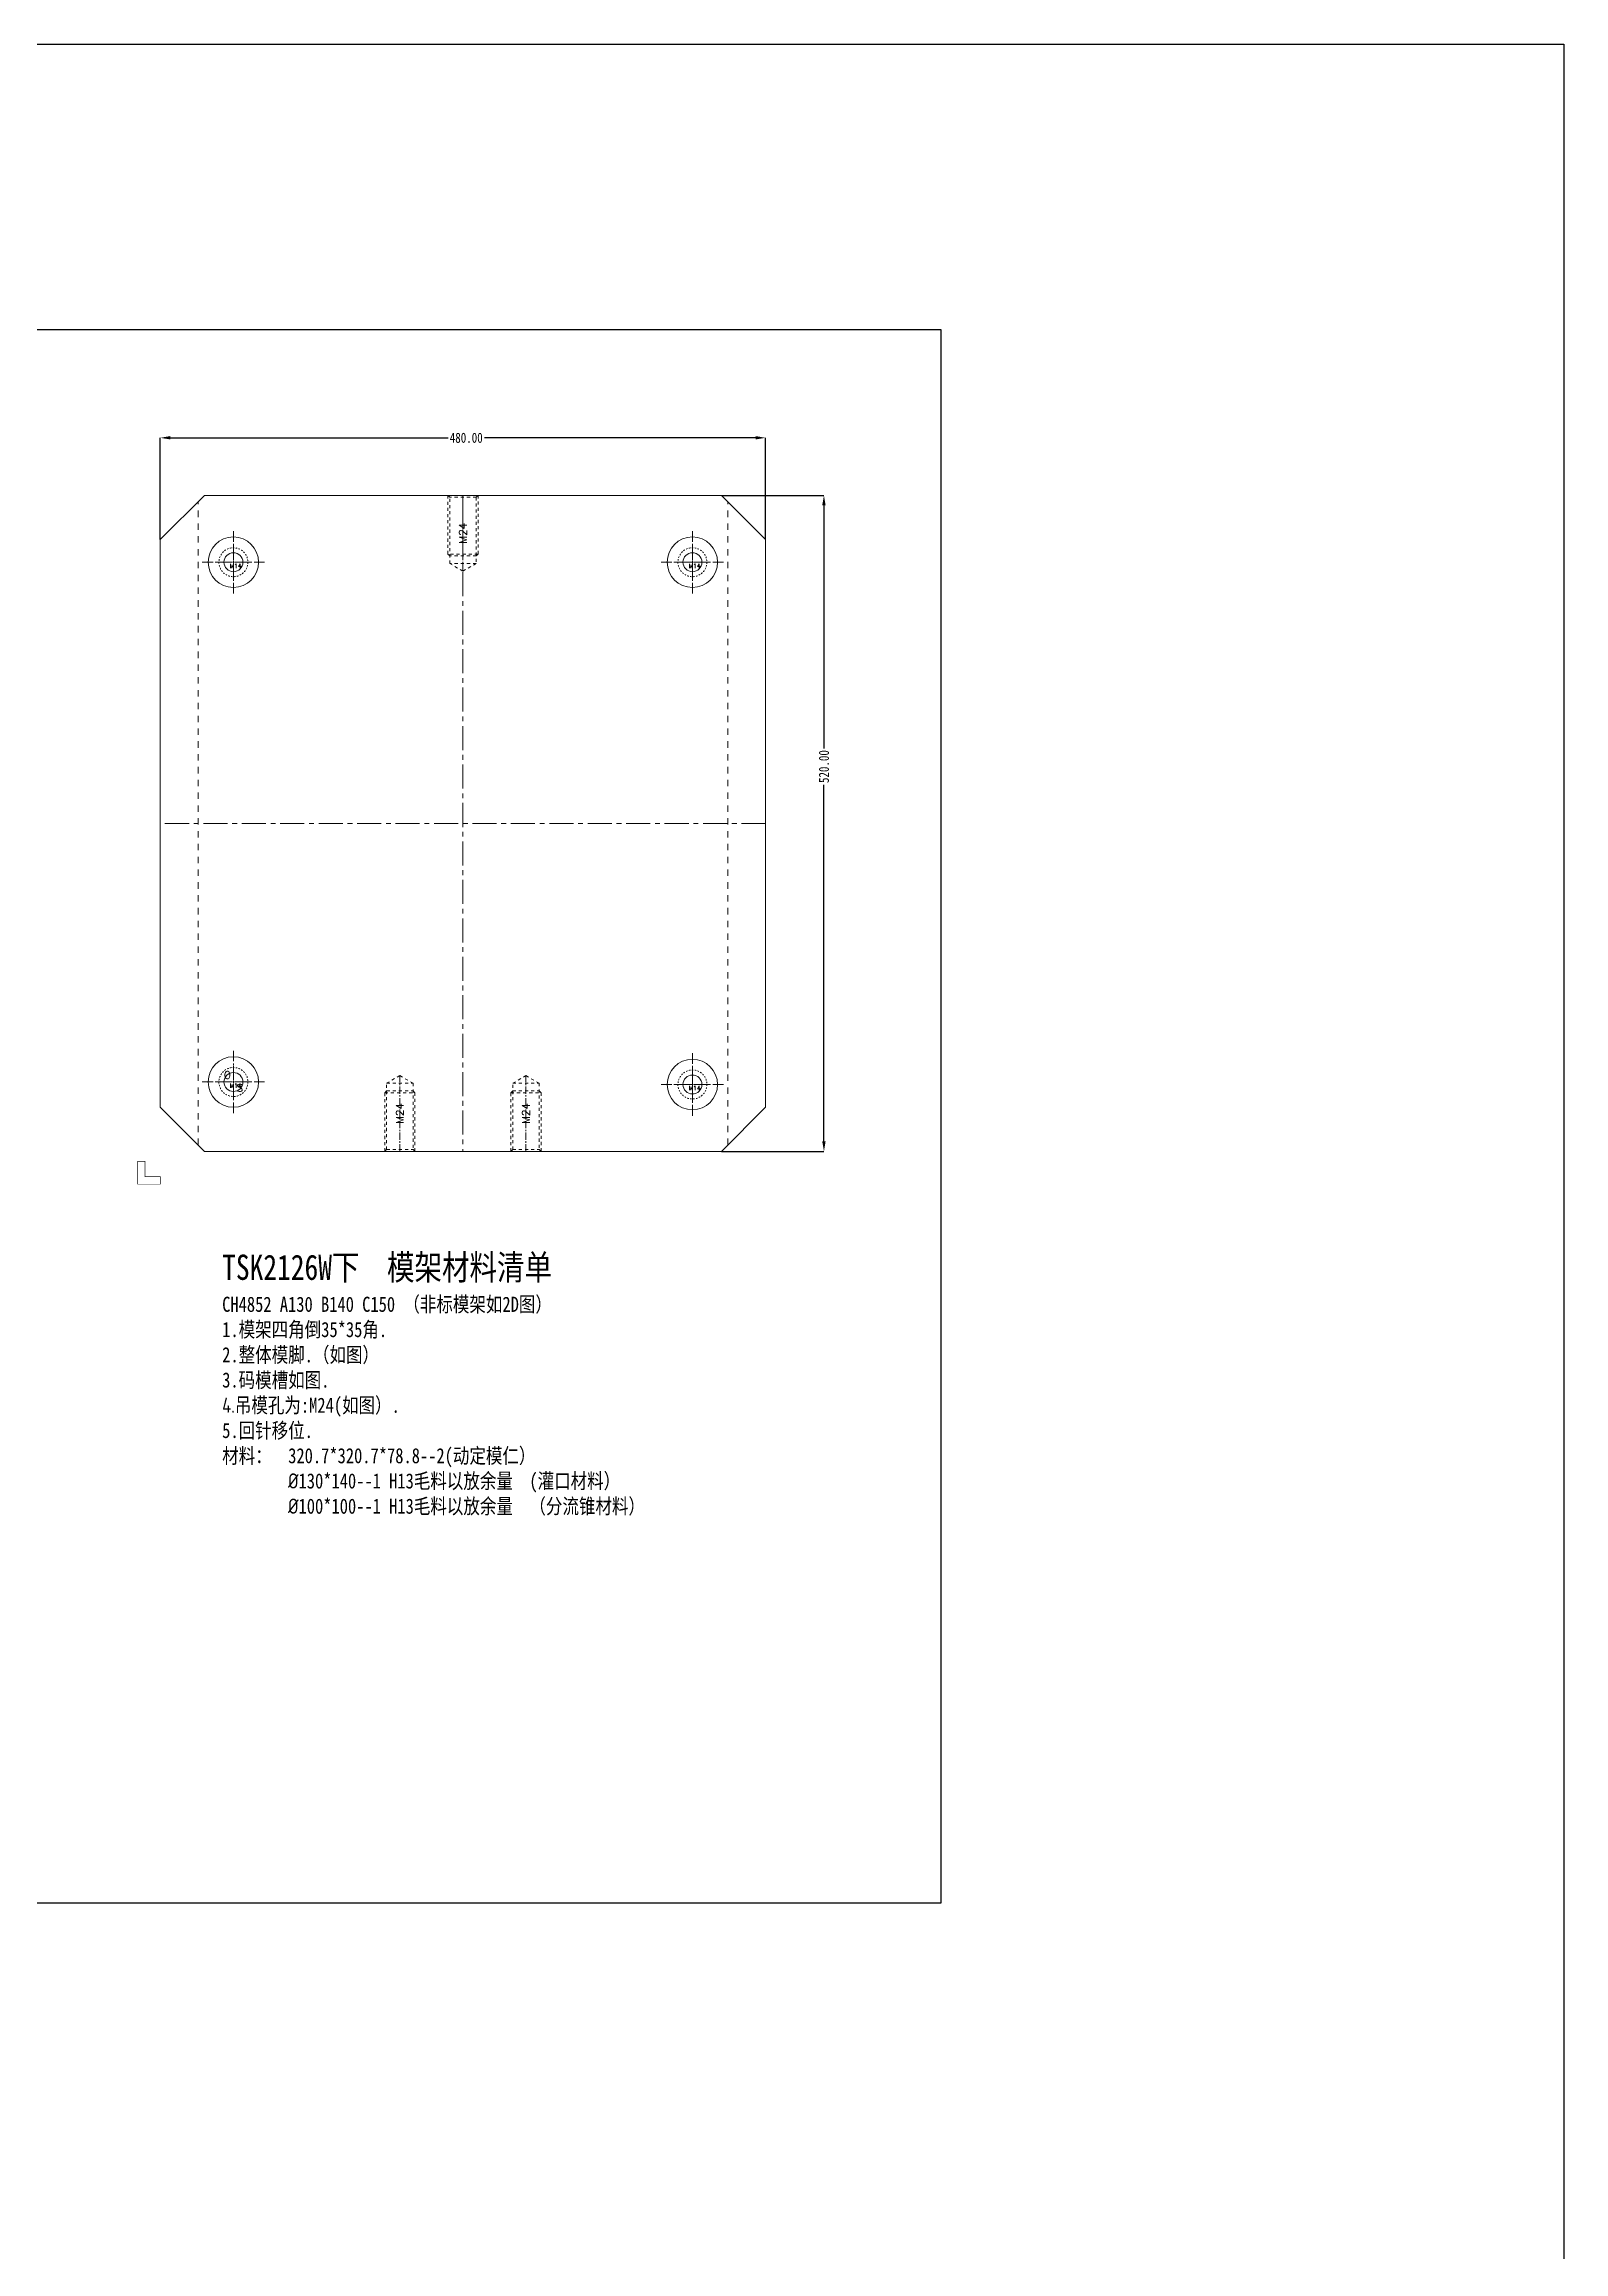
# Model space of a CAD drawing. Header units: millimetres. Extents: x 3267 to 5677, y -4731 to 2600.
# Drawn here: x 4472 to 5677, y 850 to 2600 of the extents above; entities that cross this region are included whole.
import ezdxf
from ezdxf.enums import TextEntityAlignment as Align

# ---------------------------------------------------------------- set-up
doc = ezdxf.new("R2010")
doc.units = ezdxf.units.MM
doc.header["$LTSCALE"] = 16.335
doc.header["$PDMODE"] = 3
doc.header["$PDSIZE"] = 0.3125
doc.linetypes.add('CENTER', pattern=[0.6, 0.375, -0.075, 0.075, -0.075])
doc.linetypes.add('HIDDEN', pattern=[0.2, 0.1, -0.1])
doc.layers.get('0').update_dxf_attribs({"linetype": 'CONTINUOUS'})
doc.layers.get('Defpoints').update_dxf_attribs({"linetype": 'CONTINUOUS'})
doc.layers.add('moldbase', color=7, linetype='CONTINUOUS', lineweight=20)
doc.layers.add('screw', color=33, linetype='CONTINUOUS', lineweight=13)
doc.styles.add('ROMANC', font='romanc.shx', dxfattribs={"bigfont": 'gbcbig.shx'})
doc.styles.get("Standard").update_dxf_attribs({"font": 'txt', "width": 0.8})
doc.styles.add('TXT', font='txt.shx', dxfattribs={"bigfont": 'gbcbig.shx'})
doc.dimstyles.get("Standard").update_dxf_attribs({"dimtxt": 0.15625, "dimasz": 0.1875, "dimexe": 0.125, "dimexo": 0.0625, "dimtad": 0, "dimtih": 1, "dimtoh": 1, "dimdsep": 46, "dimtxsty": 'Standard', "dimcen": 0.09, "dimadec": 0, "dimazin": 0, "dimtp": 0.01, "dimtm": 0.01, "dimtfac": 1, "dimtofl": 0, "dimtmove": 0, "dimatfit": 3, "dimfxl": 0, "dimtolj": 1, "dimarcsym": 0})

# ---------------------------------------------------------------- blocks, each defined once
blk = doc.blocks.new('screw_m14_i')
at = {"layer": 'screw', "color": 1, "linetype": 'CENTER', "ltscale": 0.715274}
for p, q in [((-12.65, 0), (12.65, 0)), ((0, -12.65), (0, 12.65))]:
    blk.add_line(p, q, dxfattribs=at)
at = {"layer": 'screw', "color": 8, "linetype": 'HIDDEN', "ltscale": 0.715274}
blk.add_circle((0, 0), 11.5, dxfattribs=at)
at = {"layer": 'screw'}
blk.add_circle((0, 0), 7.5, dxfattribs=at)
at = {"layer": 'screw', "color": 6, "style": 'TXT'}
blk.add_text('M14', height=3.45, dxfattribs=at).set_placement((-2.99, -4.6))
blk = doc.blocks.new('*D1')
at = {"color": 4, "lineweight": -2}
for p, q in [((4564.4, 2207.5), (4564.4, 2288.1)), ((4572.4, 2288.1), (4792.6, 2288.1)), ((5036.4, 2288.1), (4821.4, 2288.1)), ((5044.4, 2207.5), (5044.4, 2288.1))]:
    blk.add_line(p, q, dxfattribs=at)
at = {"color": 4}
for points in [[(4572.4, 2289.5), (4572.4, 2286.8), (4564.4, 2288.1)], [(5036.4, 2289.5), (5036.4, 2286.8), (5044.4, 2288.1)]]:
    blk.add_solid(points, dxfattribs=at)
at = {"layer": 'Defpoints', "color": 0}
for p in [(4564.4, 2288.1), (4564.4, 2207.5), (5044.4, 2207.5)]:
    blk.add_point(p, dxfattribs=at)
at = {"color": 6, "insert": (4807, 2288.1), "char_height": 8, "attachment_point": 5}
blk.add_mtext('\\A1;480.00', dxfattribs=at)
blk = doc.blocks.new('*D2')
at = {"color": 4, "lineweight": -2}
for p, q in [((5009.4, 2242.5), (5090.7, 2242.5)), ((5090.7, 2234.5), (5090.7, 2041.9)), ((5090.7, 1730.5), (5090.7, 2013.1)), ((5009.4, 1722.5), (5090.7, 1722.5))]:
    blk.add_line(p, q, dxfattribs=at)
at = {"color": 4}
for points in [[(5089.3, 2234.5), (5092, 2234.5), (5090.7, 2242.5)], [(5089.3, 1730.5), (5092, 1730.5), (5090.7, 1722.5)]]:
    blk.add_solid(points, dxfattribs=at)
at = {"layer": 'Defpoints', "color": 0}
for p in [(5009.4, 2242.5), (5009.4, 1722.5), (5090.7, 1722.5)]:
    blk.add_point(p, dxfattribs=at)
at = {"color": 6, "insert": (5090.7, 2027.5), "char_height": 8, "attachment_point": 5, "rotation": 90}
blk.add_mtext('\\A1;520.00', dxfattribs=at)

msp = doc.modelspace()

# ---------------------------------------------------------------- linework, layer by layer
for points in [[(3267.117, 2600.155), (5677.436, 2600.155), (5677.436, -4730.658), (3267.117, -4730.658)], [(3705.484, 2374.065), (5183.387, 2374.065), (5183.387, 1126.59), (3705.484, 1126.59)]]:
    msp.add_lwpolyline(points, close=True)
at = {"layer": 'moldbase'}
for p, q in [((4599.372, 2242.487), (4564.372, 2207.487)), ((5009.372, 2242.487), (4599.372, 2242.487)), ((5009.372, 2242.487), (5044.372, 2207.487)), ((4564.372, 2207.487), (4564.372, 1757.487)), ((5044.372, 2207.487), (5044.372, 1757.487)), ((4599.372, 1722.487), (4564.372, 1757.487)), ((5044.372, 1757.487), (5009.372, 1722.487)), ((5009.372, 1722.487), (4599.372, 1722.487))]:
    msp.add_line(p, q, dxfattribs=at)
at = {"layer": 'moldbase', "color": 1, "linetype": 'CENTER', "ltscale": 3.109887}
for p, q in [((4804.372, 2242.487), (4804.372, 1722.487)), ((5044.372, 1982.487), (4564.372, 1982.487))]:
    msp.add_line(p, q, dxfattribs=at)
at = {"layer": 'moldbase', "color": 8, "linetype": 'HIDDEN', "ltscale": 3.109887}
for p, q in [((4594.372, 1727.487), (4594.372, 2237.487)), ((5014.372, 1727.487), (5014.372, 2237.487))]:
    msp.add_line(p, q, dxfattribs=at)
at = {"layer": 'moldbase', "color": 1, "linetype": 'CENTER', "ltscale": 1.399449}
for p, q in [((4622.372, 2214.237), (4622.372, 2164.737)), ((4986.372, 2214.237), (4986.372, 2164.737)), ((4597.622, 2189.487), (4647.122, 2189.487)), ((5011.122, 2189.487), (4961.622, 2189.487)), ((4622.372, 1752.737), (4622.372, 1802.237)), ((4986.372, 1750.737), (4986.372, 1800.237)), ((4597.622, 1777.487), (4647.122, 1777.487)), ((5011.122, 1775.487), (4961.622, 1775.487))]:
    msp.add_line(p, q, dxfattribs=at)
at = {"layer": 'moldbase', "const_width": 0.5}
msp.add_lwpolyline([(4564.372, 1702.487), (4552.372, 1702.487), (4552.372, 1714.487), (4546.372, 1714.487), (4546.372, 1696.487), (4564.372, 1696.487), (4564.372, 1702.487)], dxfattribs=at)
at = {"layer": 'moldbase'}
for centre in [(4622.372, 2189.487), (4986.372, 2189.487), (4622.372, 1777.487), (4986.372, 1775.487)]:
    msp.add_circle(centre, 20, dxfattribs=at)
at = {"layer": 'screw', "color": 92, "linetype": 'HIDDEN', "ltscale": 1.492746}
for p, q in [((4792.372, 2195.987), (4792.372, 2242.487)), ((4816.372, 2242.487), (4816.372, 2195.987)), ((4793.872, 2194.487), (4792.372, 2195.987)), ((4816.372, 2195.987), (4792.372, 2195.987)), ((4814.872, 2194.487), (4793.872, 2194.487)), ((4816.372, 2195.987), (4814.872, 2194.487)), ((4742.372, 1768.987), (4743.872, 1770.487)), ((4742.372, 1722.487), (4742.372, 1768.987)), ((4742.372, 1768.987), (4766.372, 1768.987)), ((4743.872, 1770.487), (4764.872, 1770.487)), ((4764.872, 1770.487), (4766.372, 1768.987)), ((4766.372, 1768.987), (4766.372, 1722.487)), ((4842.372, 1768.987), (4843.872, 1770.487)), ((4842.372, 1722.487), (4842.372, 1768.987)), ((4842.372, 1768.987), (4866.372, 1768.987)), ((4843.872, 1770.487), (4864.872, 1770.487)), ((4864.872, 1770.487), (4866.372, 1768.987)), ((4866.372, 1768.987), (4866.372, 1722.487))]:
    msp.add_line(p, q, dxfattribs=at)
at = {"layer": 'screw', "linetype": 'HIDDEN', "ltscale": 1.492746}
for p, q in [((4793.872, 2240.987), (4792.372, 2242.487)), ((4814.872, 2240.987), (4793.872, 2240.987)), ((4793.872, 2188.487), (4793.872, 2240.987)), ((4816.372, 2242.487), (4814.872, 2240.987)), ((4814.872, 2240.987), (4814.872, 2188.487)), ((4804.372, 2182.425), (4793.872, 2188.487)), ((4814.872, 2188.487), (4793.872, 2188.487)), ((4814.872, 2188.487), (4804.372, 2182.425)), ((4743.872, 1776.487), (4754.372, 1782.549)), ((4743.872, 1723.987), (4743.872, 1776.487)), ((4743.872, 1776.487), (4764.872, 1776.487)), ((4754.372, 1782.549), (4764.872, 1776.487)), ((4764.872, 1776.487), (4764.872, 1723.987)), ((4843.872, 1776.487), (4854.372, 1782.549)), ((4843.872, 1723.987), (4843.872, 1776.487)), ((4843.872, 1776.487), (4864.872, 1776.487)), ((4854.372, 1782.549), (4864.872, 1776.487)), ((4864.872, 1776.487), (4864.872, 1723.987)), ((4742.372, 1722.487), (4743.872, 1723.987)), ((4743.872, 1723.987), (4764.872, 1723.987)), ((4764.872, 1723.987), (4766.372, 1722.487)), ((4842.372, 1722.487), (4843.872, 1723.987)), ((4843.872, 1723.987), (4864.872, 1723.987)), ((4864.872, 1723.987), (4866.372, 1722.487))]:
    msp.add_line(p, q, dxfattribs=at)
at = {"layer": 'screw', "color": 1, "linetype": 'CENTER', "ltscale": 0.932966}
for p, q in [((4804.372, 2242.487), (4804.372, 2182.425)), ((4754.372, 1722.487), (4754.372, 1782.549)), ((4854.372, 1722.487), (4854.372, 1782.549))]:
    msp.add_line(p, q, dxfattribs=at)

# ---------------------------------------------------------------- block references
at = {"layer": 'screw'}
for p in [(4622.372, 2189.487), (4986.372, 2189.487), (4622.372, 1777.487), (4986.372, 1775.487)]:
    msp.add_blockref('screw_m14_i', p, dxfattribs=at)

# ---------------------------------------------------------------- texts
at = {"insert": (4613.461, 1640.629), "char_height": 20, "width": 729.61914, "attachment_point": 1}
msp.add_mtext('{\\fSimSun|b0|i0|c134|p2;\\C2;TSK2126W下  模架材料清单\\P\\fSimSun|b0|i0|c0|p2;\\H0.6x;\\C1;CH\\fSimSun|b0|i0|c134|p2;4852\\fSimSun|b0|i0|c0|p2; A1\\fSimSun|b0|i0|c134|p2;3\\fSimSun|b0|i0|c0|p2;0 B\\fSimSun|b0|i0|c134|p2;14\\fSimSun|b0|i0|c0|p2;0 \\fSimSun|b0|i0|c134|p2;C150\\fSimSun|b0|i0|c0|p2; \\fSimSun|b0|i0|c134|p2;（非标模架如2D图） \\C256;\\P\\C1;1.模架四角倒35*35角.\\P2.整体模脚.（如图）\\P3.码模槽如图.\\P\\fISOCPEUR|b0|i0|c0|p34;4.\\fSimSun|b0|i0|c134|p2;吊模孔为:M24(如图）.\\P5.回针移位.\\P材料：  \\C6;320.7*320.7*78.8--2(动定模仁）   \\P        \\fISOCPEUR|b0|i0|c0|p34;\\C256;%%C\\fSimSun|b0|i0|c134|p2;130*140--1 H13毛料以放余量  (灌口材料）\\P        \\fISOCPEUR|b0|i0|c0|p34;%%C\\fSimSun|b0|i0|c134|p2;100*100--1 H13毛料以放余量  （分流锥材料）\\P      \\C6;    \\C1;\\P       \\C2; \\H1.6663x;\\C1;      \\P     }', dxfattribs=at)
at = {"layer": 'moldbase', "style": 'ROMANC'}
for s, p in [('O', (4614.764, 1779.959)), ('S', (4624.845, 1769.879))]:
    msp.add_text(s, height=6, dxfattribs=at).set_placement(p)
at = {"layer": 'screw', "color": 222, "linetype": 'HIDDEN', "ltscale": 1.492746, "style": 'TXT'}
for p in [(4804.372, 2212.456), (4754.372, 1752.518), (4854.372, 1752.518)]:
    msp.add_text('M24', height=6, rotation=90, dxfattribs=at).set_placement(p, align=Align.MIDDLE)

# ---------------------------------------------------------------- dimensions: what is measured, and where the dimension line sits
dim = msp.add_linear_dim(base=(4564.372, 2288.121), p1=(5044.372, 2207.487), p2=(4564.372, 2207.487), dimstyle='Standard', override={"dimtxt": 8, "dimasz": 8, "dimexe": 0, "dimexo": 0, "dimgap": 0, "dimtih": 0, "dimtoh": 0, "dimzin": 0, "dimcen": 0, "dimclrd": 4, "dimclre": 4, "dimclrt": 6, "dimadec": 2, "dimtp": 0, "dimtm": 0, "dimtzin": 0})
dim.commit()
dim.dimension.update_dxf_attribs({"geometry": '*D1', "text_midpoint": (4807.031, 2288.121), "dimtype": 160})
dim = msp.add_linear_dim(base=(5090.663, 1722.487), p1=(5009.372, 2242.487), p2=(5009.372, 1722.487), angle=90, dimstyle='Standard', override={"dimtxt": 8, "dimasz": 8, "dimexe": 0, "dimexo": 0, "dimgap": 0, "dimtih": 0, "dimtoh": 0, "dimzin": 0, "dimcen": 0, "dimclrd": 4, "dimclre": 4, "dimclrt": 6, "dimadec": 2, "dimtp": 0, "dimtm": 0, "dimtzin": 0})
dim.commit()
dim.dimension.update_dxf_attribs({"geometry": '*D2', "text_midpoint": (5090.663, 2027.494), "dimtype": 160})

doc.saveas('drawing.dxf')
